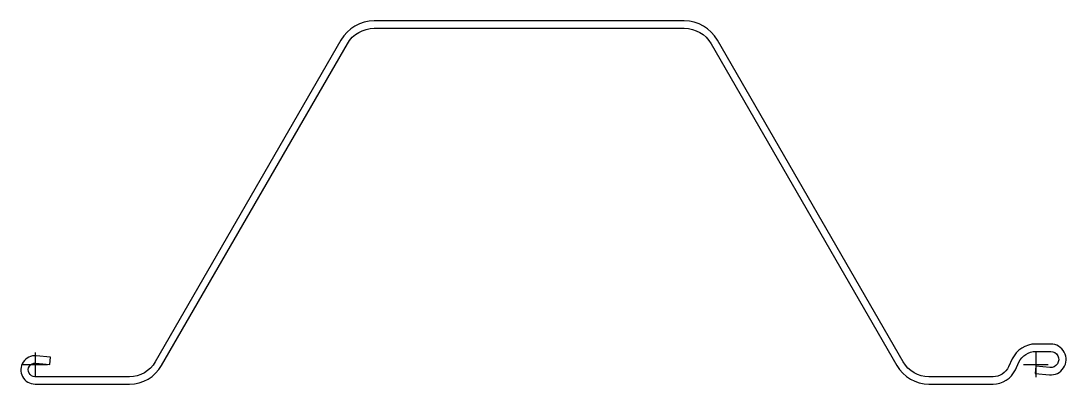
# Model space of a CAD drawing. Header units: millimetres. Extents: x -12 to 837, y -16 to 279.
import ezdxf

# ---------------------------------------------------------------- set-up
doc = ezdxf.new("R2010")
doc.units = ezdxf.units.MM
doc.header["$LTSCALE"] = 0.2

msp = doc.modelspace()

# ---------------------------------------------------------------- linework, layer by layer
at = {"flags": 128}
msp.add_lwpolyline([(796.26, -4.2), (799.2, 2.09, -0.291473), (812.79, 10.75), (824.96, 10.75, -1.044614), (824.39, -2.27), (812.93, -1.27), (812.41, -7.24), (823.87, -8.25, 1.044614), (824.96, 16.75), (812.79, 16.75, 0.291473), (793.76, 4.63), (790.83, -1.67, -0.291473), (778.14, -9.75), (726.05, -9.75, -0.267921), (705.19, 2.29), (554.28, 263.61, 0.267921), (527.36, 279.15), (275.4, 279.15, 0.267921), (248.48, 263.61), (97.57, 2.29, -0.267921), (76.71, -9.75), (0, -9.75, -1.044614), (0.48, 1.27), (11.94, 0.27), (12.46, 6.24), (1, 7.25, 1.044614), (0, -15.75), (76.71, -15.75, 0.267921), (102.77, -0.71), (253.67, 260.61, -0.267921), (275.4, 273.15), (527.36, 273.15, -0.267921), (549.09, 260.61), (699.99, -0.71, 0.267921), (726.05, -15.75), (778.14, -15.75, 0.291473)], format="xyb", close=True, dxfattribs=at)
at = {"layer": 'DEFPOINTS'}
for p, q in [((0, 10), (0, -10)), ((813, 10), (813, -10)), ((10, 0), (-10, 0)), ((823, 0), (803, 0))]:
    msp.add_line(p, q, dxfattribs=at)

doc.saveas('drawing.dxf')
